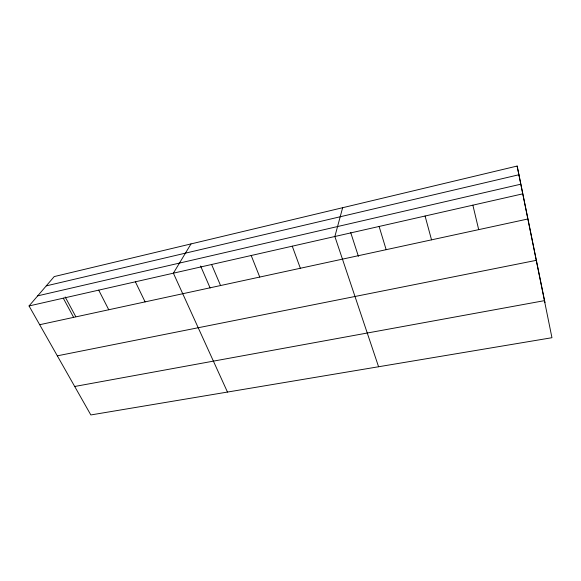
<?xml version="1.0" encoding="UTF-8"?>
<svg xmlns="http://www.w3.org/2000/svg" width="581" height="581" viewBox="0 0 581 581"><rect width="100%" height="100%" fill="white"/><g stroke="black" fill="none" stroke-linecap="round" stroke-linejoin="round"><path stroke-width="0.87" d="M342.652 207.707L334.867 236.511L378.58 366.749M191.004 243.918L173.385 273.179L227.476 392.066M517.141 166.05L551.95 337.714L90.839 414.95L29.05 305.955L54.215 276.578L517.141 166.05L544.985 302.643M46.255 285.874L518.855 174.765M37.7 295.852L520.714 184.213M29.05 305.955L522.61 193.872M39.682 324.714L527.737 219.015M57.323 355.833L536.176 260.361M74.695 386.481L544.39 300.66M65.181 296.949L75.777 316.652M63.285 298.184L73.642 317.364M98.712 290.137L108.756 309.753M135.388 281.807L145.105 301.888M200.598 266.004L210.14 287.994M211.6 264.5L220.569 285.54M251.203 255.509L259.751 277.057M292.265 246.184L300.355 268.262M350.721 232.611L358.412 256.337M379.11 226.459L386.162 249.677M425.074 216.023L431.538 239.851M472.869 205.166L478.693 229.633"/></g></svg>
